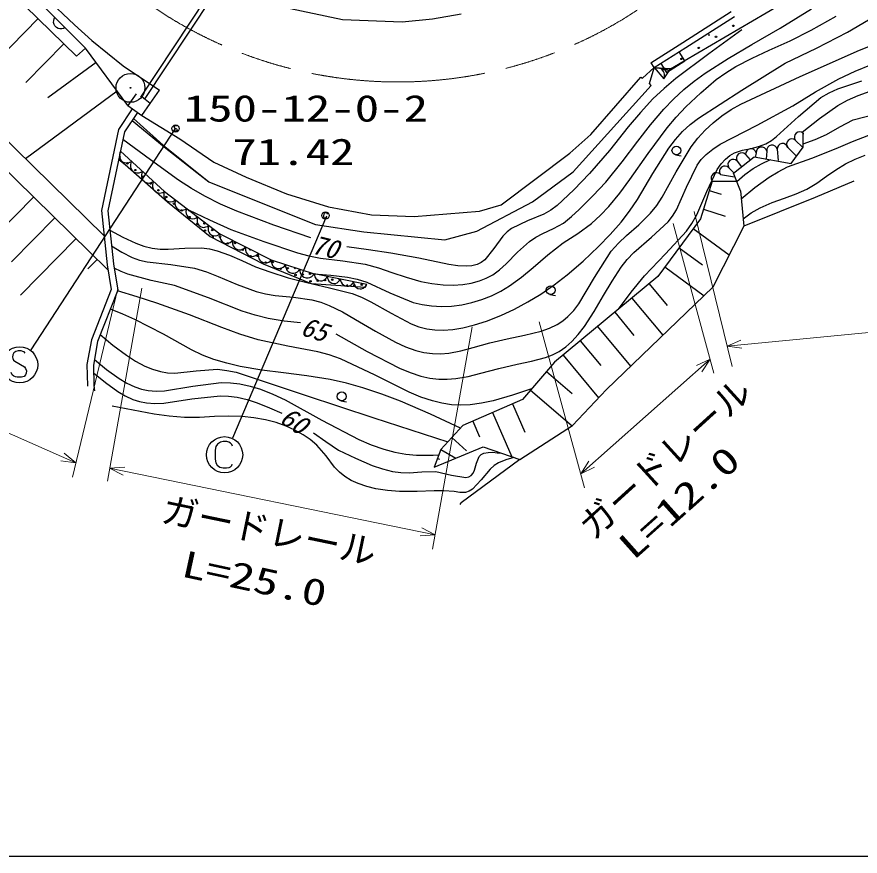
# Model space of a CAD drawing. Units: millimetres, scale not verified. Extents: x 40000 to 680000, y 20000 to 380000.
# Drawn here: x 188959 to 247056, y 205000 to 262840 of the extents above; entities that cross this region are included whole.
import ezdxf
from ezdxf.enums import TextEntityAlignment as Align

# ---------------------------------------------------------------- set-up
doc = ezdxf.new("R2010")
doc.units = ezdxf.units.MM
doc.header["$LTSCALE"] = 1000
doc.linetypes.add('CHAIN', pattern=[18.5, 12, -1.5, 3.5, -1.5])
for name, color, linetype, lineweight in [('M-BGD', 7, 'Continuous', 25), ('M-BGD-HTXT', 7, 'Continuous', 13), ('M-BMK', 2, 'CHAIN', 13), ('M-STR-STRC', 7, 'Continuous', 25), ('M-TTL-BAND', 7, 'Continuous', 25)]:
    doc.layers.add(name, color=color, linetype=linetype, lineweight=lineweight)
doc.layers.add('M-BMK-SRVR', color=7, linetype='Continuous')
doc.styles.add('ＭＳ ゴシック', font='')
doc.styles.get('ＭＳ ゴシック').set_extended_font_data('MS Gothic')

# ---------------------------------------------------------------- blocks, each defined once
blk = doc.blocks.new('BUHIN1')
at = {"color": 3, "linetype": 'Continuous', "lineweight": 25}
for radius in [995, 30]:
    blk.add_circle((0, 0), radius, dxfattribs=at)
blk = doc.blocks.new('BUHIN2')
at = {"color": 7, "linetype": 'Continuous', "lineweight": 25}
blk.add_lwpolyline([(-368, 721), (-497, 715), (-609, 663), (-715, 575), (-799, 453), (-883, 224), (-915, 29), (-854, -206), (-731, -378), (-513, -511), (62, -722), (326, -765), (504, -731), (690, -606), (814, -411), (896, -188), (941, -12), (920, 96), (874, 206), (805, 271)], dxfattribs=at)
blk.add_circle((0, 0), 1244, dxfattribs=at)
blk = doc.blocks.new('BUHIN3')
at = {"color": 7, "linetype": 'Continuous', "lineweight": 25}
blk.add_lwpolyline([(-624, 641), (-718, 602), (-791, 529), (-860, 415), (-926, 233), (-941, 65), (-901, -96), (-799, -220), (-667, -275), (-576, -301), (-442, -297), (-347, -239), (257, 265), (388, 297), (552, 290), (689, 227), (785, 145), (861, 24), (847, -177), (748, -447), (688, -558), (594, -650), (471, -712), (306, -745)], dxfattribs=at)
blk.add_circle((0, 0), 1244, dxfattribs=at)
blk = doc.blocks.new('BUHIN13')
at = {"color": 7, "linetype": 'Continuous', "lineweight": 25}
blk.add_lwpolyline([(-456, -238), (-367, -325), (-266, -385), (-125, -439), (4, -441), (129, -420), (270, -346), (359, -256), (431, -149), (468, -2), (474, 114), (456, 238)], dxfattribs=at)
blk = doc.blocks.new('BUHIN14')
at = {"color": 7, "linetype": 'Continuous', "lineweight": 25}
blk.add_lwpolyline([(-406, -258), (-316, -332), (-217, -380), (-81, -419), (39, -411), (154, -381), (280, -301), (356, -210), (414, -104), (436, 35), (433, 144), (406, 258)], dxfattribs=at)
blk = doc.blocks.new('BUHIN15')
at = {"color": 7, "linetype": 'Continuous', "lineweight": 25}
blk.add_lwpolyline([(-363, -338), (-258, -396), (-148, -427), (-3, -440), (117, -409), (228, -357), (340, -252), (400, -145), (439, -27), (436, 118), (411, 228), (363, 338)], dxfattribs=at)
blk = doc.blocks.new('BUHIN16')
at = {"color": 7, "linetype": 'Continuous', "lineweight": 25}
blk.add_lwpolyline([(-319, -407), (-201, -450), (-83, -463), (68, -454), (187, -402), (293, -331), (391, -205), (436, -85), (457, 43), (429, 192), (387, 301), (319, 407)], dxfattribs=at)
blk = doc.blocks.new('BUHIN17')
at = {"color": 7, "linetype": 'Continuous', "lineweight": 25}
blk.add_lwpolyline([(-242, -393), (-133, -419), (-28, -419), (106, -396), (207, -338), (293, -264), (368, -142), (395, -32), (401, 84), (362, 214), (313, 306), (242, 393)], dxfattribs=at)
blk = doc.blocks.new('BUHIN19')
at = {"color": 7, "linetype": 'Continuous', "lineweight": 25}
blk.add_lwpolyline([(-45, 156), (-70, 159), (-94, 153), (-118, 140), (-140, 119), (-165, 78), (-178, 41), (-176, -8), (-158, -46), (-120, -81), (-16, -144), (35, -163), (71, -163), (112, -145), (144, -112), (169, -71), (184, -38), (184, -17), (179, 7), (168, 22)], dxfattribs=at)
blk.add_circle((0, 0), 249, dxfattribs=at)
blk = doc.blocks.new('BUHIN21')
at = {"color": 7, "linetype": 'Continuous', "lineweight": 25}
blk.add_line((262, -158), (468, 182), dxfattribs=at)
blk.add_circle((0, 0), 306, dxfattribs=at)
blk = doc.blocks.new('BUHIN31')
at = {"color": 7, "linetype": 'Continuous', "lineweight": 25}
blk.add_lwpolyline([(-132, 120), (-151, 111), (-165, 96), (-177, 72), (-188, 35), (-189, 1), (-179, -30), (-157, -54), (-130, -63), (-111, -67), (-84, -65), (-66, -52), (48, 56), (74, 64), (107, 65), (135, 54), (155, 39), (172, 16), (171, -25), (155, -80), (144, -103), (127, -122), (103, -136), (70, -145)], dxfattribs=at)
blk.add_circle((0, 0), 249, dxfattribs=at)

msp = doc.modelspace()

# ---------------------------------------------------------------- linework, layer by layer
at = {"layer": 'M-BGD'}
for p, q in [((197510, 257310), (202639, 265072)), ((197755, 257136), (202918, 264950)), ((190515, 264581), (192921, 262288)), ((193697, 260685), (190165, 264224)), ((178671, 263754), (194972, 247747)), ((189533, 263583), (193069, 260128)), ((211403, 262642), (207372, 263492)), ((233980, 259258), (241518, 263669)), ((234830, 261067), (238180, 263207)), ((195223, 245399), (177694, 262612)), ((190417, 262719), (185181, 257362)), ((215510, 262484), (211403, 262642)), ((217584, 262670), (215510, 262484)), ((219575, 263027), (217584, 262670)), ((235046, 260730), (238396, 262871)), ((192921, 262288), (194126, 261207)), ((236696, 261570), (236595, 261578)), ((192185, 260992), (189565, 258311)), ((194126, 261207), (196279, 259457)), ((232645, 259678), (234830, 261067)), ((193069, 260128), (193697, 260685)), ((193697, 260685), (193069, 260128)), ((196606, 256732), (193697, 260685)), ((232860, 259340), (235046, 260730)), ((194424, 259697), (191103, 257253)), ((196279, 259457), (198788, 257787)), ((232061, 258614), (232860, 259340)), ((232544, 258254), (232861, 259334)), ((232860, 259340), (232655, 259675)), ((232860, 259340), (233530, 258563)), ((232861, 259334), (233980, 259258)), ((233980, 259258), (232861, 259334)), ((233530, 258563), (233980, 259258)), ((228508, 254742), (231949, 258674)), ((231949, 258674), (232061, 258614)), ((227295, 252157), (232649, 258107)), ((232649, 258107), (232544, 258254)), ((195878, 257721), (189554, 253067)), ((197181, 257543), (196606, 256732)), ((198141, 256862), (198788, 257787)), ((198141, 256862), (197566, 257321)), ((197566, 256051), (198141, 256862)), ((196892, 256495), (195961, 255086)), ((197259, 256253), (196375, 254914)), ((196606, 256732), (197566, 256051)), ((196986, 255840), (199027, 254009)), ((197566, 256051), (200191, 254424)), ((195961, 255086), (194787, 249486)), ((196375, 254914), (195232, 249464)), ((227048, 253450), (228508, 254742)), ((243141, 254827), (243110, 254657)), ((243137, 253864), (243141, 254827)), ((199027, 254009), (202188, 251465)), ((200191, 254424), (202536, 252837)), ((242607, 254329), (243083, 253860)), ((196094, 253574), (199132, 250805)), ((222329, 249881), (227048, 253450)), ((239167, 253351), (239484, 252992)), ((239893, 253471), (239836, 253158)), ((240620, 253591), (240591, 253041)), ((241347, 253711), (241412, 252948)), ((242074, 253830), (242673, 253241)), ((242307, 252745), (243137, 253864)), ((195978, 253020), (196425, 252664)), ((202536, 252837), (204756, 251783)), ((238343, 252072), (239762, 253202)), ((238589, 252894), (238892, 252512)), ((239762, 253202), (242307, 252745)), ((196425, 252664), (199330, 250094)), ((224487, 250097), (227295, 252157)), ((238011, 252438), (238381, 252063)), ((204756, 251783), (207530, 250635)), ((237433, 251981), (238400, 251807)), ((238815, 250842), (238343, 252072)), ((202188, 251465), (206141, 249876)), ((236855, 251524), (236053, 248930)), ((236855, 251524), (238503, 251526)), ((246624, 251521), (243955, 250395)), ((190110, 250419), (184155, 244355)), ((199132, 250805), (202950, 247881)), ((207530, 250635), (210434, 249739)), ((236655, 250875), (237492, 250616)), ((238815, 250842), (239034, 248419)), ((199330, 250094), (202273, 247699)), ((206141, 249876), (209533, 248534)), ((220654, 248078), (224487, 250097)), ((220827, 249458), (222329, 249881)), ((243955, 250395), (239034, 248419)), ((194787, 249486), (195184, 245760)), ((195232, 249464), (195619, 245830)), ((210434, 249739), (213385, 249192)), ((216332, 249071), (220827, 249458)), ((236254, 249578), (237761, 249112)), ((191571, 248985), (188593, 245952)), ((213385, 249192), (216332, 249071)), ((236053, 248930), (233113, 244936)), ((209533, 248534), (212868, 248027)), ((235563, 248264), (238039, 246442)), ((239034, 248419), (236911, 244202)), ((193032, 247550), (189216, 243665)), ((202273, 247699), (205921, 245811)), ((202950, 247881), (206489, 246088)), ((212868, 248027), (218435, 247478)), ((218435, 247478), (220654, 248078)), ((234583, 246933), (236204, 245740)), ((194492, 246116), (193856, 245468)), ((195184, 245760), (195462, 244048)), ((195619, 245830), (195916, 243999)), ((205921, 245811), (209236, 244453)), ((206489, 246088), (209440, 245133)), ((233603, 245602), (236300, 243616)), ((213061, 244398), (209440, 245133)), ((233113, 244936), (226001, 239041)), ((195462, 244048), (194090, 240583)), ((209236, 244453), (212971, 244208)), ((212971, 244208), (213061, 244398)), ((236911, 244202), (229578, 237167)), ((232520, 244445), (233754, 242956)), ((195916, 243999), (194515, 240463)), ((231335, 243462), (233463, 240894)), ((230150, 242480), (231469, 240887)), ((228964, 241497), (231235, 238757)), ((194090, 240583), (193790, 238875)), ((194515, 240463), (194231, 238841)), ((227779, 240515), (229185, 238819)), ((226594, 239532), (229036, 236586)), ((193790, 238875), (193819, 237408)), ((194231, 238841), (194259, 237437)), ((226001, 239041), (223791, 236464)), ((225449, 238397), (227208, 236888)), ((193819, 237408), (193820, 237397)), ((194259, 237437), (194301, 237059)), ((224344, 237108), (227215, 234646)), ((227249, 234668), (229578, 237167)), ((223791, 236464), (219683, 234685)), ((223106, 236168), (223954, 234212)), ((221737, 235575), (223060, 232521)), ((220367, 234982), (220832, 233908)), ((219683, 234685), (218173, 233023)), ((223616, 232326), (227249, 234668)), ((218928, 233854), (219931, 232943)), ((217698, 231804), (221095, 233209)), ((218173, 233023), (217698, 231804)), ((218173, 233023), (219200, 232426)), ((221095, 233209), (223616, 232326)), ((217935, 232414), (218072, 232361)), ((223616, 232326), (219558, 229342)), ((219492, 229239), (219558, 229342))]:
    msp.add_line(p, q, dxfattribs=at)
for points in [[(200774, 249547), (202221, 248843), (203700, 248190), (205977, 247356), (208290, 246573), (209079, 246360), (209881, 246205), (211422, 246030), (212953, 245795), (213879, 245544), (214801, 245231), (215786, 244892), (216799, 244608), (217557, 244462), (218329, 244376), (219007, 244357), (219687, 244399), (220268, 244491), (220827, 244641), (221294, 244824), (221741, 245064), (222221, 245417), (222673, 245824), (223460, 246615), (224285, 247359), (224721, 247658), (225197, 247910), (225923, 248245), (226615, 248631), (227171, 249079), (227692, 249575), (228640, 250497), (229540, 251457), (230665, 252846), (231751, 254283), (232613, 255398), (233522, 256474), (234190, 257177), (234900, 257836), (235614, 258414), (236372, 258951), (237972, 259976), (239598, 260946), (241544, 262067), (243706, 263388)], [(192284, 262101), (192175, 262048), (192063, 262021), (191918, 262011), (191798, 262046), (191690, 262105), (191581, 262215), (191522, 262322), (191487, 262443), (191496, 262589), (191523, 262701), (191578, 262809)], [(195373, 248137), (196262, 247656), (197161, 247238), (197713, 247041), (198284, 246902), (198829, 246838), (199385, 246834), (200531, 246910), (201668, 246925), (202222, 246848), (202767, 246711), (203613, 246408), (204458, 246041), (205407, 245623), (206376, 245262), (207653, 244864), (208945, 244523), (210508, 244177), (212054, 243773), (212709, 243523), (213354, 243211), (214739, 242413), (216130, 241682), (216651, 241484), (217195, 241342), (217753, 241267), (218332, 241252), (219000, 241300), (219674, 241409), (220488, 241611), (221305, 241875), (222301, 242265), (223254, 242701), (224171, 243190), (225060, 243733), (225981, 244369), (226864, 245053), (227967, 246009), (229039, 247017), (229832, 247835), (230585, 248698), (231165, 249446), (231707, 250245), (232769, 252046), (233869, 253793), (234326, 254387), (234826, 254939), (235356, 255422), (235929, 255862), (238909, 257790), (241894, 259649), (244052, 260688), (246184, 261781), (248423, 263100)], [(209441, 245133), (210595, 245045), (211730, 244899), (212409, 244755), (213070, 244552), (214644, 243829), (216260, 243153), (216878, 243006), (217522, 242915), (218207, 242882), (218896, 242910), (219604, 242999), (220312, 243150), (221002, 243359), (221668, 243624), (222297, 243939), (222900, 244308), (223722, 244907), (224519, 245564), (225546, 246438), (226608, 247262), (227598, 247909), (228555, 248607), (229168, 249166), (229747, 249778), (230498, 250683), (231201, 251624), (232459, 253434), (233761, 255200), (234388, 255936), (235059, 256632), (236075, 257596), (237136, 258520), (237798, 258992), (238502, 259420), (239627, 260004), (240786, 260537), (242245, 261197), (243681, 261913), (245407, 262881)], [(195488, 247055), (196187, 246629), (196913, 246257), (197411, 246073), (197927, 245947), (199570, 245763), (201204, 245520), (202021, 245263), (202822, 244949), (204128, 244401), (205450, 243913), (206094, 243744), (206754, 243634), (208028, 243517), (209292, 243341), (209891, 243175), (210482, 242948), (211384, 242501), (212285, 241987), (213661, 241168), (215050, 240411), (215735, 240104), (216437, 239856), (217008, 239713), (217595, 239629), (218145, 239617), (218708, 239667), (219540, 239822), (220394, 240044), (221554, 240375), (222745, 240651), (223938, 240894), (225078, 241187), (225648, 241392), (226189, 241649), (226569, 241886), (226924, 242179), (227322, 242600), (227682, 243071), (228760, 244887), (229904, 246693), (230413, 247252), (230971, 247775), (231814, 248517), (232614, 249301), (233044, 249841), (233427, 250419), (234392, 252165), (235412, 253886), (235868, 254474), (236371, 255024), (236932, 255547), (237532, 256025), (238166, 256453), (238838, 256833), (242922, 258720), (247023, 260549), (251058, 262149)], [(238909, 261938), (236623, 260299), (234353, 258598), (233546, 257913), (232782, 257186), (231915, 256249), (231085, 255263), (229778, 253637), (228420, 252045), (227325, 250930), (226175, 249845), (225745, 249521), (225273, 249242), (224139, 248773), (223045, 248255), (222727, 248023), (222436, 247736), (221831, 246875), (221210, 246096), (220953, 245912), (220668, 245782), (220302, 245689), (219906, 245653), (219330, 245677), (218714, 245765), (216652, 246204), (214724, 246555), (213187, 246786), (211687, 246988)], [(233320, 259633), (233722, 259000), (234988, 259805), (234586, 260438)], [(210933, 240989), (213101, 239788), (215323, 238627), (216059, 238326), (216801, 238089), (217415, 237950), (218033, 237872), (218615, 237861), (219210, 237910), (220061, 238061), (220930, 238278), (222156, 238615), (223418, 238899), (224412, 239101), (225369, 239357), (225862, 239543), (226331, 239786), (226776, 240099), (227185, 240460), (227640, 240953), (228065, 241505), (228733, 242534), (229374, 243634), (229963, 244630), (230603, 245596), (231007, 246117), (231460, 246602), (232677, 247649), (233825, 248718), (234139, 249106), (234405, 249534), (235094, 251099), (235831, 252626), (236114, 253008), (236443, 253354), (236899, 253732), (237408, 254075), (239954, 255379), (242427, 256714), (243991, 257665), (245589, 258566), (246706, 259089), (247848, 259558)], [(230415, 242700), (231284, 243869), (232194, 244994), (233656, 246507), (235087, 248075), (235460, 248608), (235797, 249196), (236491, 250803), (237215, 252326), (237478, 252707), (237785, 253044), (238069, 253275), (238397, 253463), (238949, 253645), (239544, 253776), (240062, 253900), (240560, 254082), (240947, 254314), (241304, 254597), (242812, 255974), (244340, 257288), (244914, 257604), (245530, 257873), (247177, 258424)], [(243069, 254889), (244267, 255830), (245516, 256732), (246197, 257105), (246912, 257427), (247741, 257727)], [(243138, 254089), (243956, 254388), (244749, 254743), (245652, 255267), (246575, 255734), (251394, 256974)], [(196895, 255702), (199099, 253889), (201351, 252114), (201769, 251789), (202188, 251465)], [(238864, 250304), (239806, 251069), (240778, 251781), (241404, 252170), (242059, 252506), (243739, 253105), (245409, 253765), (246523, 254260), (247658, 254698)], [(209204, 247602), (206653, 248494), (204106, 249448), (202997, 249937), (201915, 250480), (200986, 251012), (200090, 251594), (198167, 252976), (196263, 254381)], [(238566, 251491), (239111, 251965), (239697, 252395), (240272, 252715), (240881, 253001)], [(238989, 248919), (239560, 249324), (240169, 249681), (240993, 250040), (241856, 250348), (242639, 250635), (243393, 250974), (244080, 251390), (244740, 251860), (245373, 252305), (246049, 252705), (246709, 253029), (247401, 253301)], [(208494, 241761), (207381, 241878), (206271, 242056), (205373, 242279), (204489, 242560), (202163, 243469), (199829, 244317), (198210, 244680), (196615, 245101), (196136, 245293), (195668, 245528)], [(224426, 237204), (223098, 236763), (221768, 236385), (220976, 236218), (220181, 236111), (219538, 236082), (218901, 236113), (218243, 236212), (217590, 236371), (216786, 236639), (215978, 236974), (213633, 238143), (211248, 239264), (210476, 239539), (209692, 239755), (207631, 240142), (205590, 240587), (204324, 240981), (203073, 241433), (200848, 242300), (198606, 243109), (197255, 243542), (195899, 243958)], [(219512, 234497), (217458, 235450), (215386, 236344), (214098, 236839), (212783, 237280), (211669, 237593), (210537, 237848), (208946, 238107), (207328, 238309), (205826, 238501), (204335, 238752), (203417, 238964), (202520, 239233), (201747, 239529), (200994, 239882), (199053, 240965), (197082, 241994), (196250, 242355), (195403, 242704)], [(194708, 240949), (195572, 240225), (196514, 239516), (197136, 239118), (197780, 238776), (198311, 238555), (198863, 238391), (199347, 238306), (199846, 238281), (201315, 238446), (202789, 238549), (203431, 238477), (204067, 238345), (208831, 236779), (213555, 235210), (216104, 234381), (218658, 233557)], [(194300, 239232), (195144, 238540), (196003, 237913), (196533, 237595), (197076, 237339), (197535, 237184), (198008, 237089), (198560, 237050), (199127, 237072), (201079, 237387), (203037, 237641), (203686, 237621), (204325, 237541), (205030, 237387), (205736, 237172), (206590, 236838), (207444, 236438), (209970, 235043), (212520, 233705), (213371, 233348), (214242, 233047), (214990, 232850), (215748, 232712), (216496, 232643), (217250, 232633), (217640, 232642), (218030, 232655)], [(194242, 238307), (195066, 237634), (195906, 237028), (196418, 236725), (196953, 236478), (197414, 236330), (197888, 236241), (198471, 236203), (199079, 236225), (201011, 236505), (202956, 236725), (203544, 236706), (204131, 236626), (204825, 236462), (205519, 236235), (206374, 235893), (207223, 235518)], [(223188, 232476), (222653, 232320), (222136, 232107), (221839, 231920), (221561, 231672), (220956, 230937), (220342, 230288), (220114, 230151), (219865, 230072), (219487, 230064), (219081, 230119), (218385, 230179), (217701, 230178), (216531, 230122), (215311, 230125), (214497, 230189), (213693, 230312), (213067, 230464), (212471, 230670), (211992, 230896), (211549, 231171), (211183, 231467), (210850, 231814), (210260, 232584), (209620, 233318), (209172, 233705), (208685, 234045), (208119, 234365), (207510, 234638), (206814, 234880), (206094, 235066), (205286, 235210), (204472, 235294), (203520, 235321), (202584, 235288), (201541, 235230), (200499, 235233), (199454, 235321), (198411, 235469), (196968, 235726), (195535, 236001)], [(209394, 234165), (210253, 233578), (211116, 232984)], [(211116, 232984), (212279, 232424), (213448, 231927), (214145, 231690), (214841, 231517), (215410, 231432), (215977, 231409), (216867, 231491), (217826, 231516), (218909, 231266), (219892, 231102), (220090, 231140), (220261, 231233), (220387, 231384), (220482, 231600), (220623, 232093), (220814, 232535), (220951, 232673), (221131, 232766), (221423, 232826), (221756, 232829), (222045, 232805), (222354, 232768)]]:
    msp.add_lwpolyline(points, dxfattribs=at)
for centre in [(238324, 262222), (237130, 261463), (235937, 260704), (234743, 259945), (196576, 252742), (197110, 252279), (197645, 251816), (198179, 251353), (198714, 250890), (199248, 250427), (199783, 249964), (200317, 249501), (200852, 249038), (201885, 248611), (201386, 248575), (201921, 248113), (202420, 248148), (202954, 247685), (203489, 247223), (203987, 247258), (204522, 246795), (205056, 246333), (205555, 246368), (206090, 245905), (206588, 245941), (207123, 245478), (207622, 245514), (208156, 245051), (208655, 245087), (209154, 245123), (209189, 244624), (209688, 244660), (210187, 244696), (210686, 244732), (212218, 244340), (212716, 244376)]:
    msp.add_circle(centre, 49.8, dxfattribs=at)
for centre, radius, start, end in [((233035, 258809), 552, 333.59094, 63.92328), ((232957, 259417), 552, 333.59094, 346.77332), ((233626, 258647), 552, 60.7052, 108.3512), ((242891, 254560), 366, 47.01636, 219.11646), ((240988, 253626), 369, 13.30493, 185.40503), ((241715, 253745), 369, 13.30493, 185.40503), ((242358, 254061), 366, 47.01636, 219.11646), ((238894, 253103), 369, 42.28882, 214.38892), ((239534, 253386), 369, 13.30493, 185.40503), ((240261, 253506), 369, 13.30493, 185.40503), ((196041, 253205), 49.8, 229.14902, 107.17577), ((238316, 252646), 369, 42.28882, 214.38892), ((237738, 252189), 369, 42.28882, 214.38892), ((237160, 251732), 369, 42.28882, 214.38892), ((200816, 249537), 49.8, 163.12017, 301.97859), ((201351, 249074), 49.8, 112.41078, 352.68799), ((202455, 247650), 49.8, 280.45985, 204.79801), ((204023, 246760), 49.8, 10.13773, 115.12014), ((205021, 246831), 49.8, 152.50847, 333.76991), ((208120, 245550), 49.8, 150.75556, 353.38519), ((211184, 244767), 49.8, 155.44322, 1.59318), ((211719, 244304), 49.8, 339.43252, 193.07234)]:
    msp.add_arc(centre, radius, start, end, dxfattribs=at)
at = {"layer": 'M-BGD-HTXT'}
for p, q in [((139389, 255830), (193016, 232094)), ((235621, 249424), (238231, 238737)), ((237885, 240151), (338133, 249687)), ((234167, 248592), (236976, 238294)), ((192781, 231122), (195918, 244120)), ((197569, 244136), (195193, 230840)), ((228076, 230386), (224954, 241829)), ((217594, 226159), (220331, 241471)), ((236713, 239259), (227813, 231351)), ((195352, 231728), (217770, 227143))]:
    msp.add_line(p, q, dxfattribs=at)
for points in [[(238915, 240000), (237885, 240151), (238838, 240567)], [(235775, 238810), (236713, 239259), (236155, 238382)], [(192218, 232762), (193016, 232094), (191986, 232238)], [(228751, 231800), (227813, 231351), (228371, 232228)], [(196274, 231246), (195352, 231728), (196388, 231807)], [(216848, 227625), (217770, 227143), (216733, 227064)]]:
    msp.add_lwpolyline(points, dxfattribs=at)
at = {"layer": 'M-BMK'}
msp.add_arc((215193, 288353), 30000, 223.29236, 303.36816, dxfattribs=at)
at = {"layer": 'M-STR-STRC'}
for p, q in [((189939, 239897), (199895, 255142)), ((210298, 249113), (203813, 233796))]:
    msp.add_line(p, q, dxfattribs=at)
at = {"layer": 'M-TTL-BAND'}
msp.add_line((40000, 205000), (579000, 205000), dxfattribs=at)

# ---------------------------------------------------------------- block references
at = {"layer": 'M-BGD', "rotation": 290.11846}
for name, p in [('BUHIN31', (199895, 255142)), ('BUHIN21', (234400, 253629)), ('BUHIN13', (196474, 253228)), ('BUHIN13', (197233, 252536)), ('BUHIN13', (197993, 251843)), ('BUHIN13', (198752, 251151)), ('BUHIN14', (199514, 250512)), ('BUHIN14', (200277, 249928)), ('BUHIN14', (201041, 249343)), ('BUHIN19', (210226, 249153)), ('BUHIN14', (201804, 248758)), ('BUHIN14', (202568, 248173)), ('BUHIN15', (203392, 247657)), ('BUHIN15', (204277, 247208)), ('BUHIN15', (205162, 246760)), ('BUHIN15', (206047, 246312)), ('BUHIN16', (206981, 245929)), ('BUHIN16', (207965, 245610)), ('BUHIN16', (208949, 245292)), ('BUHIN17', (209893, 245041)), ('BUHIN17', (210798, 244857)), ('BUHIN17', (211703, 244673)), ('BUHIN17', (212608, 244490)), ('BUHIN21', (225740, 244004)), ('BUHIN21', (211342, 236683))]:
    msp.add_blockref(name, p, dxfattribs=at)
at = {"layer": 'M-BMK-SRVR', "rotation": 290.11846}
msp.add_blockref('BUHIN1', (196785, 257945), dxfattribs=at)
at = {"layer": 'M-STR-STRC', "rotation": 290.11846}
for name, p in [('BUHIN3', (189152, 238864)), ('BUHIN2', (203272, 232665))]:
    msp.add_blockref(name, p, dxfattribs=at)

# ---------------------------------------------------------------- texts
at = {"layer": 'M-BGD-HTXT', "style": 'ＭＳ ゴシック', "width": 1.35}
for s, p in [('150-12-0-2', (200453, 255074)), ('71.42', (203802, 252077))]:
    msp.add_text(s, height=1833, dxfattribs=at).set_placement(p, align=Align.BOTTOM_LEFT)
at = {"layer": 'M-BGD-HTXT', "style": 'ＭＳ ゴシック', "oblique": 15}
for s, rotation, p in [('70', 346.5, (209101, 246169)), ('65', 342.4, (208297, 240570)), ('60', 327.9, (206746, 234593))]:
    msp.add_text(s, height=1320, rotation=rotation, dxfattribs=at).set_placement(p, align=Align.BOTTOM_LEFT)
at = {"layer": 'M-BGD-HTXT', "style": 'ＭＳ ゴシック'}
for rotation, p in [(42.3, (229051, 226296)), (348.3, (198699, 227520))]:
    msp.add_text('ガードレール', height=1833, rotation=rotation, dxfattribs=at).set_placement(p, align=Align.BOTTOM_LEFT)
at = {"layer": 'M-BGD-HTXT', "style": 'ＭＳ ゴシック', "width": 1.35}
for s, rotation, p in [('L=12.0', 41.8, (231800, 224922)), ('L=25.0', 347.8, (200086, 223755))]:
    msp.add_text(s, height=1833, rotation=rotation, dxfattribs=at).set_placement(p, align=Align.BOTTOM_LEFT)

doc.saveas('drawing.dxf')
